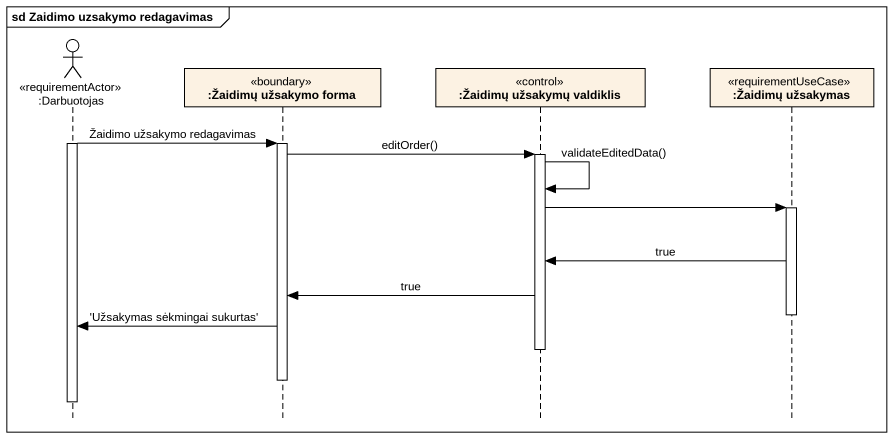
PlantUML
@startuml
mainframe sd Zaidimo uzsakymo redagavimas
hide footbox
actor ":Darbuotojas" as Darbuotojas <<requirementActor>>
participant ":Žaidimų užsakymo forma" as Žaidimų_užsakymo_forma <<boundary>>
participant ":Žaidimų užsakymų valdiklis" as Žaidimų_užsakymų_valdiklis <<control>>
participant ":Žaidimų užsakymas" as Žaidimų_užsakymas <<requirementUseCase>>

activate Darbuotojas
Darbuotojas -> Žaidimų_užsakymo_forma : Žaidimo užsakymo redagavimas
activate Žaidimų_užsakymo_forma
Žaidimų_užsakymo_forma -> Žaidimų_užsakymų_valdiklis : editOrder()
activate Žaidimų_užsakymų_valdiklis
Žaidimų_užsakymų_valdiklis -> Žaidimų_užsakymų_valdiklis : validateEditedData()
Žaidimų_užsakymų_valdiklis -> Žaidimų_užsakymas
activate Žaidimų_užsakymas
Žaidimų_užsakymas -> Žaidimų_užsakymų_valdiklis : true
Žaidimų_užsakymų_valdiklis -> Žaidimų_užsakymo_forma : true
deactivate Žaidimų_užsakymas
Žaidimų_užsakymo_forma -> Darbuotojas : 'Užsakymas sėkmingai sukurtas'
deactivate Žaidimų_užsakymų_valdiklis
deactivate Žaidimų_užsakymo_forma
deactivate Darbuotojas
@enduml
